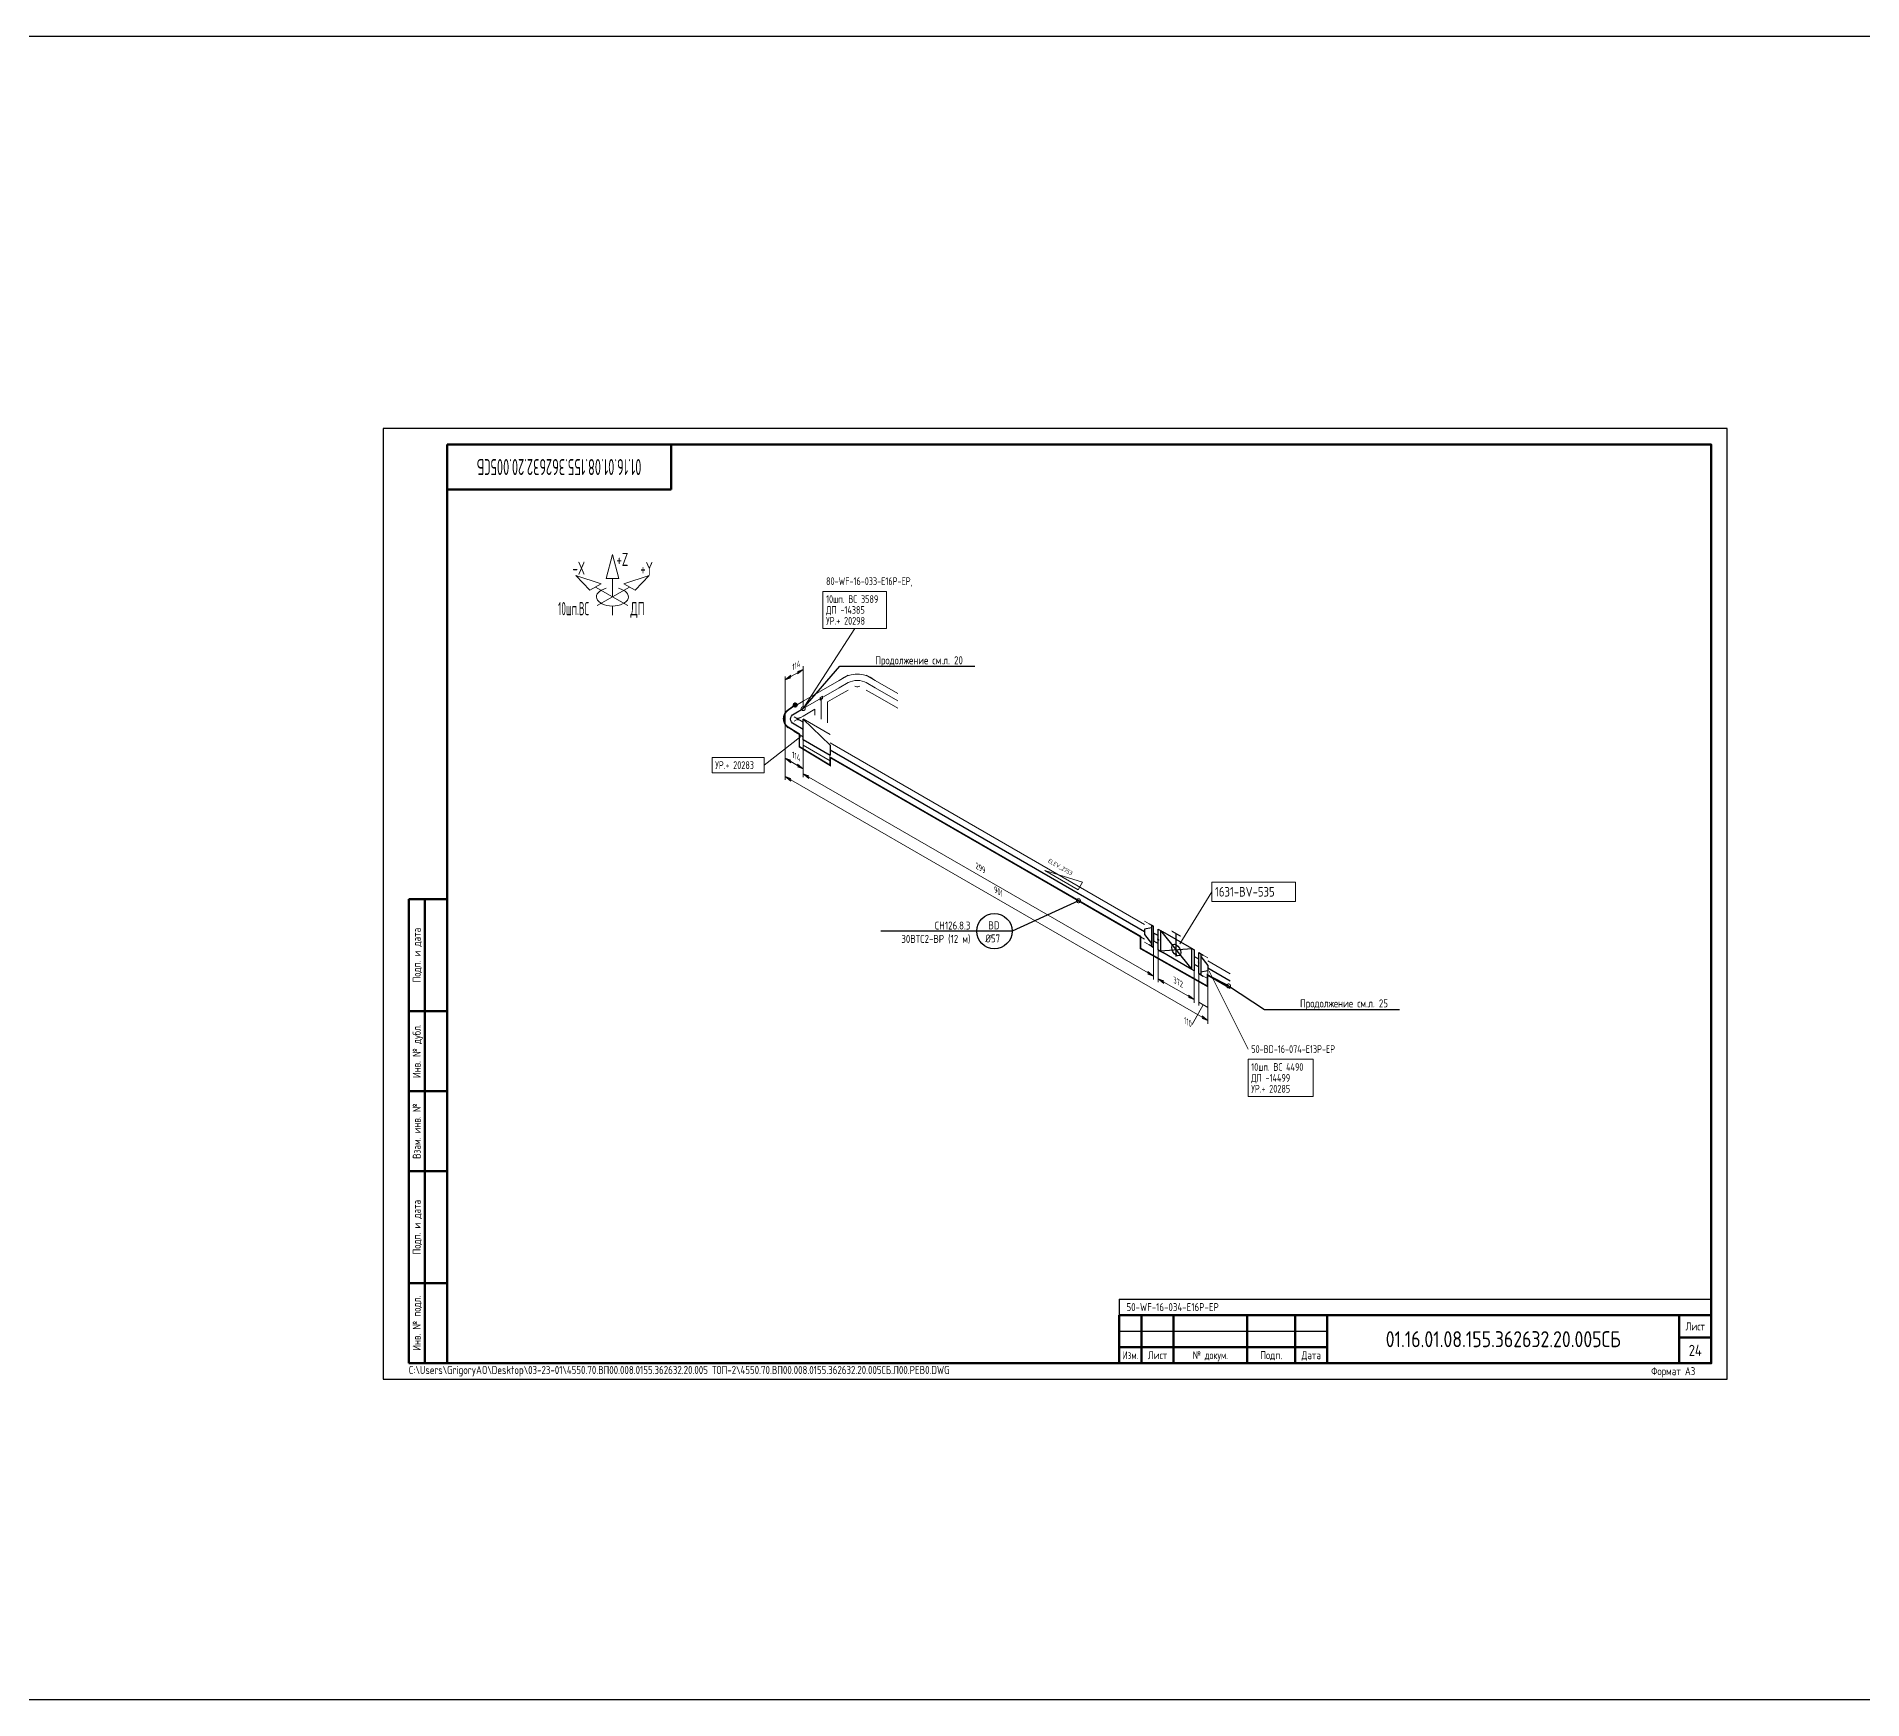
# Model space of a CAD drawing. Header units: millimetres. Extents: x 10051 to 26505, y 4675 to 5194.
# Drawn here: x 24066 to 24637, y 4675 to 5194 of the extents above; entities that cross this region are included whole.
import ezdxf
from ezdxf import colors
from ezdxf.entities.mleader import LeaderData, LeaderLine
from ezdxf.enums import TextEntityAlignment as Align
from ezdxf.math import Vec2, Vec3

# ---------------------------------------------------------------- set-up
doc = ezdxf.new("R2010")
doc.units = ezdxf.units.MM
doc.layers.get('0').update_dxf_attribs({"lineweight": 15})
for name, color, linetype, lineweight in [('--TEXT--', 150, 'Continuous', 25), ('_НС', 1, 'Continuous', 30), ('OFORMLENIE', 7, 'Continuous', 25), ('подложка', 252, 'Continuous', 9), ('Построение', 7, 'Continuous', 30), ('СН', 1, 'Continuous', 50)]:
    doc.layers.add(name, color=color, linetype=linetype, lineweight=lineweight)
doc.styles.add('GOST_2.304', font='CS_Gost2304.shx', dxfattribs={"height": 2.5})
doc.styles.add('GOST_2.304_07', font='CS_Gost2304.shx', dxfattribs={"width": 0.7})
doc.styles.add('GOST_2.304_09', font='CS_Gost2304.shx', dxfattribs={"width": 0.9})
doc.styles.add('Style-CS_Gost2304', font='CS_Gost2304.shx')
doc.styles.add('TNR_30', font='times.ttf', dxfattribs={"height": 3})

# ---------------------------------------------------------------- blocks, each defined once
blk = doc.blocks.new('TerminatorOpen_0.4')
at = {"color": 0, "linetype": 'ByBlock', "lineweight": -2}
for q in [(-1, 0.2), (-1, 0), (-1, -0.2)]:
    blk.add_line((0, 0), q, dxfattribs=at)
blk = doc.blocks.new('*U5')
at = {"layer": 'СН'}
blk.add_hatch(color=256, dxfattribs=at).paths.add_polyline_path([(0.5, 0, 1), (-0.5, 0, 1)])
blk.add_circle((0, 0), 0.5, dxfattribs=at)
blk = doc.blocks.new('*U1752')
at = {"linetype": 'ByBlock', "lineweight": -2}
blk.add_lwpolyline([(420, 297), (0, 297), (0, 0), (420, 0)], close=True, dxfattribs=at)
at = {"linetype": 'ByBlock', "lineweight": 50}
blk.add_lwpolyline([(20, 292), (415, 292), (415, 5), (20, 5)], close=True, dxfattribs=at)
at = {"color": 0, "linetype": 'ByBlock', "lineweight": -2, "style": 'GOST_2.304'}
blk.add_text('Формат А3', height=2.5, dxfattribs=at).set_placement((410, 2.5), align=Align.MIDDLE_RIGHT)
at = {"linetype": 'ByBlock', "lineweight": -2, "insert": (8, 2.5), "char_height": 2.5, "attachment_point": 4, "style": 'GOST_2.304'}
blk.add_mtext('C:\\\\Users\\\\GrigoryAO\\\\Desktop\\\\03-23-01\\\\4550.70.ВП00.008.0155.362632.20.005 ТОП-2\\\\4550.70.ВП00.008.0155.362632.20.005СБ.Л00.РЕВ0.DWG', dxfattribs=at)
at = {"linetype": 'ByBlock', "lineweight": -2, "style": 'TNR_30'}
blk.add_attdef('ВЕРХНИЙ_НОМЕР_ЛИСТА', text='', height=3, dxfattribs=at).set_placement((410, 287), align=Align.MIDDLE_CENTER)
blk = doc.blocks.new('ST_2a_dyn')
at = {"linetype": 'ByBlock', "lineweight": 50, "extrusion": (0, 1, 0)}
for p, q in [((-185, 15), (0, 15)), ((-10, 8), (0, 8)), ((-185, 5), (-120, 5)), ((-185, 0), (0, 0))]:
    blk.add_line(p, q, dxfattribs=at)
at = {"linetype": 'ByBlock', "lineweight": 50, "extrusion": (1, 0, 0)}
for p, q in [((-185, 0), (-185, 15)), ((-178, 15), (-178, 0)), ((-168, 15), (-168, 0)), ((-145, 15), (-145, 0)), ((-130, 15), (-130, 0)), ((-120, 0), (-120, 15)), ((-10, 0), (-10, 15))]:
    blk.add_line(p, q, dxfattribs=at)
at = {"linetype": 'ByBlock', "lineweight": 50}
blk.add_line((0, 15), (0, 0), dxfattribs=at)
at = {"linetype": 'ByBlock', "lineweight": -2, "extrusion": (0, 1, 0)}
blk.add_line((-185, 10), (-120, 10), dxfattribs=at)
at = {"linetype": 'ByBlock', "lineweight": -2, "style": 'GOST_2.304'}
for s, p in [('Лист', (-5, 11.5)), ('Лист', (-173, 2.5)), ('Подп.', (-137.5, 2.5)), ('Дата', (-125, 2.5))]:
    blk.add_text(s, height=2.5, dxfattribs=at).set_placement(p, align=Align.MIDDLE_CENTER)
at = {"linetype": 'ByBlock', "lineweight": -2, "width": 0.9}
for s, style, p in [('Изм.', 'GOST_2.304', (-181.5, 2.5)), ('№ докум.', 'GOST_2.304_09', (-156.5, 2.5))]:
    blk.add_text(s, height=2.5, dxfattribs=dict(at, style=style)).set_placement(p, align=Align.MIDDLE_CENTER)
at = {"linetype": 'ByBlock', "lineweight": -2}
for tag, height, style, flags, p in [('ИЗМ_2', 2.5, 'GOST_2.304', 12, (-181.5, 12.5)), ('ЛИСТ_2', 2.5, 'GOST_2.304', 12, (-173, 12.5)), ('N_ДОК_2', 2.5, 'GOST_2.304_09', 12, (-156.5, 12.5)), ('ИЗМ_1', 2.5, 'GOST_2.304', 12, (-181.5, 7.5)), ('ЛИСТ_1', 2.5, 'GOST_2.304', 12, (-173, 7.5)), ('N_ДОК_1', 2.5, 'GOST_2.304_09', 12, (-156.5, 7.5)), ('ШИФР', 5, 'GOST_2.304', 4, (-65, 7.5)), ('LIST', 3.5, 'GOST_2.304', 4, (-5, 4))]:
    blk.add_attdef(tag, text='', height=height, dxfattribs=dict(at, style=style, flags=flags)).set_placement(p, align=Align.MIDDLE_CENTER)
at = {"linetype": 'ByBlock', "lineweight": -2, "style": 'GOST_2.304_07', "width": 0.7, "flags": 12}
for tag, p in [('ДАТА_2', (-125, 12.5)), ('ДАТА_1', (-125, 7.5))]:
    blk.add_attdef(tag, text='', height=2.5, dxfattribs=at).set_placement(p, align=Align.MIDDLE_CENTER)
blk = doc.blocks.new('ST_Top')
at = {"linetype": 'ByBlock', "lineweight": 50}
blk.add_line((70, 0), (70, -14), dxfattribs=at)
at = {"linetype": 'ByBlock', "lineweight": 50, "extrusion": (0, 1, 0)}
blk.add_line((0, -14), (70, -14), dxfattribs=at)
at = {"linetype": 'ByBlock', "lineweight": -2, "style": 'GOST_2.304', "width": 0.7, "flags": 4}
blk.add_attdef('ШИФР', text='', height=5, rotation=180, dxfattribs=at).set_placement((35, -7), align=Align.MIDDLE_CENTER)
blk = doc.blocks.new('_DotSmall')
at = {"color": 0, "linetype": 'ByBlock', "const_width": 0.5}
blk.add_lwpolyline([(-0.0625, 0, 1), (0.0625, 0, 1)], format="xyb", close=True, dxfattribs=at)
blk = doc.blocks.new('ST_Left')
at = {"color": 2, "linetype": 'ByBlock', "lineweight": 50}
for p, q in [((8, 150), (8, 5)), ((20, 150), (8, 150)), ((13, 5), (13, 150)), ((8, 115), (20, 115)), ((8, 90), (20, 90)), ((20, 65), (8, 65)), ((20, 30), (8, 30)), ((8, 5), (20, 5))]:
    blk.add_line(p, q, dxfattribs=at)
at = {"color": 0, "linetype": 'ByBlock', "lineweight": -2, "style": 'GOST_2.304'}
for s, p in [('Подп. и дата', (10.5, 132.5)), ('Инв. № дубл.', (10.5, 102.5)), ('Взам. инв. №', (10.5, 77.5)), ('Подп. и дата', (10.5, 47.5)), ('Инв. № подл.', (10.5, 17.5))]:
    blk.add_text(s, height=2.5, rotation=90, dxfattribs=at).set_placement(p, align=Align.MIDDLE_CENTER)
at = {"color": 0, "linetype": 'ByBlock', "lineweight": -2, "style": 'GOST_2.304', "flags": 8}
for tag, p in [('ДУБЛ_ДАТА', (16.5, 141.25)), ('НОМЕР_ДУБЛ', (16.5, 102.5)), ('ВЗАМ_ИНВ', (16.5, 77.5)), ('ИНВ_ДАТА', (16.5, 56.25)), ('ИНВ_НОМЕР', (16.5, 17.5))]:
    blk.add_attdef(tag, text='', height=2.5, rotation=90, dxfattribs=at).set_placement(p, align=Align.MIDDLE_CENTER)

msp = doc.modelspace()

# ---------------------------------------------------------------- hatches: boundary and pattern name
at = {"layer": 'подложка', "true_color": 0x000000, "extrusion": (0.707107, -0.408248, 0.57735)}
h = msp.add_hatch(color=18, dxfattribs=at)
edge = h.paths.add_edge_path()
edge.add_arc((16469.46, -10683.25), 1, -45, 315)
at = {"layer": 'подложка', "extrusion": (-0.707107, -0.408248, 0.57735)}
h = msp.add_hatch(color=256, dxfattribs=at)
edge = h.paths.add_edge_path()
edge.add_arc((7842.03, 13628.24), 1, 225, 585)
at = {"layer": 'подложка', "extrusion": (0.707107, 0.408248, -0.57735)}
h = msp.add_hatch(color=256, dxfattribs=at)
edge = h.paths.add_edge_path()
edge.add_arc((-7851.88, 13635.27), 1, 135, 495)
at = {"layer": 'подложка', "true_color": 0x000000, "extrusion": (0.707107, 0.408248, -0.57735)}
h = msp.add_hatch(color=18, dxfattribs=at)
edge = h.paths.add_edge_path()
edge.add_arc((-7969.81, 13753.2), 1, 135, 495)
at = {"layer": 'Построение', "ltscale": 0.3, "extrusion": (0.707107, 0.408248, -0.57735)}
h = msp.add_hatch(color=256, dxfattribs=at)
edge = h.paths.add_edge_path()
edge.add_arc((-7950.11, 13733.51), 1, 135, 495)

# ---------------------------------------------------------------- linework, layer by layer
at = {"layer": '--TEXT--'}
msp.add_circle((24365.6, 4914.78, 114.34), 5.51, dxfattribs=at)
at = {"layer": '_НС', "linetype": 'Continuous', "lineweight": 30, "const_width": 0.5}
msp.add_lwpolyline([(24303.31, 4985.46), (24300.93, 4983.69, 0.477419), (24300.93, 4978.65), (24304.63, 4976.36), (24304.63, 4972.41), (24314.25, 4966.6), (24314.25, 4969.08), (24411.21, 4913.16), (24411.21, 4909.39), (24432.16, 4897.55), (24432.16, 4901.08), (24438.76, 4897.66)], format="xyb", dxfattribs=at)
at = {"layer": 'OFORMLENIE'}
for q in [(24589.64, 4799.79), (24404.59, 4794.79)]:
    msp.add_line((24404.59, 4799.79), q, dxfattribs=at)
at = {"layer": 'подложка'}
for p, q in [((24246.24, 5019.23, -4.87), (24240.94, 5022.29, -4.87)), ((24246.24, 5019.23, -4.87), (24246.24, 5024.95, -4.87)), ((24246.24, 5019.23, -4.87), (24251.54, 5022.29, -4.87)), ((24246.24, 5019.23, -4.87), (24241.47, 5016.48, -4.87)), ((24246.24, 5019.23, -4.87), (24251.01, 5016.48, -4.87)), ((24246.24, 5013.52, -4.87), (24246.24, 5016.37, -4.87)), ((24306.4, 4985.14, 37.77), (24321.95, 5009.33, 37.77)), ((24305.07, 4975.56, 45.81), (24293.63, 4966.65, 45.81)), ((24305.07, 4975.56, 45.81), (24293.63, 4966.65, 45.81)), ((24423.56, 4910.82, 140.95), (24433.53, 4927.08, 140.95)), ((24423.56, 4910.82, 140.95), (24433.53, 4927.08, 140.95)), ((24432.68, 4902.32, 148.99), (24444.85, 4877.93, 148.99)), ((24432.68, 4902.32, 148.99), (24444.85, 4877.93, 148.99))]:
    msp.add_line(p, q, dxfattribs=at)
at = {"layer": 'подложка', "extrusion": (0.707107, -0.408248, 0.57735)}
for p, q in [((24300.24, 4981.05, 42.36), (24300.24, 4994.32, 51.74)), ((24302, 4994.32, 49.58), (24304.1, 4995.53, 47.87)), ((24305.86, 4984.3, 37.77), (24305.86, 4997.57, 47.15))]:
    msp.add_line(p, q, dxfattribs=at)
at = {"layer": 'подложка', "extrusion": (-5.55112e-17, 0.816497, 0.57735)}
for p, q in [((24317.12, 4993.11, 30.21), (24311.49, 4989.86, 34.8)), ((24317.12, 4993.11, 30.21), (24319.93, 4994.73, 27.91)), ((24318.71, 4994.13, 23.87), (24317.93, 4993.58, 24.64)), ((24319.69, 4994.58, 23.22), (24318.71, 4994.13, 23.87)), ((24320.84, 4994.91, 22.77), (24319.69, 4994.58, 23.22)), ((24322.1, 4995.07, 22.53), (24320.84, 4994.91, 22.77)), ((24323.39, 4995.07, 22.53), (24322.1, 4995.07, 22.53)), ((24324.65, 4994.91, 22.77), (24323.39, 4995.07, 22.53)), ((24325.8, 4994.58, 23.22), (24324.65, 4994.91, 22.77)), ((24328.37, 4993.11, 30.21), (24325.56, 4994.73, 27.91)), ((24326.78, 4994.13, 23.87), (24325.8, 4994.58, 23.22)), ((24327.56, 4993.58, 24.64), (24326.78, 4994.13, 23.87)), ((24328.37, 4993.11, 30.21), (24335.41, 4989.05, 35.95)), ((24305.86, 4986.61, 39.4), (24311.49, 4989.86, 34.8)), ((24317.12, 4988.49, 26.94), (24313.49, 4986.39, 29.9)), ((24317.12, 4988.49, 26.94), (24319.93, 4990.11, 24.64)), ((24322.59, 4991.13, 28.11), (24321.93, 4991.27, 27.91)), ((24322.9, 4991.13, 28.11), (24322.59, 4991.13, 28.11)), ((24323.56, 4991.27, 27.91), (24322.9, 4991.13, 28.11)), ((24328.37, 4988.49, 26.94), (24325.56, 4990.11, 24.64)), ((24328.37, 4988.49, 26.94), (24335.41, 4984.43, 32.69)), ((24299.96, 4981.96, 41.07), (24299.89, 4981.35, 41.93)), ((24299.89, 4981.35, 41.93), (24299.89, 4980.75, 42.79)), ((24300.15, 4982.59, 40.18), (24299.96, 4981.96, 41.07)), ((24300.49, 4983.22, 39.29), (24300.15, 4982.59, 40.18)), ((24301.05, 4983.83, 38.43), (24300.49, 4983.22, 39.29)), ((24305.86, 4986.61, 39.4), (24303.05, 4984.99, 41.7)), ((24305.86, 4981.99, 36.13), (24303.05, 4980.37, 38.43)), ((24305.86, 4980.11, 48.59), (24303.05, 4981.74, 46.29)), ((24305.05, 4981.52, 41.7), (24304.08, 4981.33, 41.97)), ((24304.08, 4981.33, 41.97), (24304.08, 4980.77, 42.75)), ((24305.86, 4981.99, 36.13), (24309.49, 4984.09, 33.17)), ((24305.86, 4981.07, 49.26), (24314.3, 4976.19, 56.16)), ((24299.89, 4980.75, 42.79), (24299.96, 4980.14, 43.65)), ((24299.96, 4980.14, 43.65), (24300.15, 4979.51, 44.54)), ((24300.15, 4979.51, 44.54), (24300.49, 4978.88, 45.43)), ((24300.49, 4978.88, 45.43), (24301.05, 4978.27, 46.29)), ((24305.86, 4975.49, 45.32), (24303.05, 4977.12, 43.02)), ((24304.08, 4980.77, 42.75), (24305.05, 4980.58, 43.02)), ((24314.3, 4968.04, 50.39), (24305.86, 4972.91, 43.5)), ((24412.54, 4916.9, 134.54), (24314.3, 4973.61, 54.33)), ((24412.54, 4912.28, 131.27), (24314.3, 4968.99, 51.07)), ((24439.27, 4901.46, 156.37), (24432.24, 4905.53, 150.62)), ((24439.27, 4896.85, 153.1), (24432.24, 4900.91, 147.36))]:
    msp.add_line(p, q, dxfattribs=at)
at = {"layer": 'подложка', "extrusion": (-0.707107, -0.408248, 0.57735)}
for p, q in [((24300.24, 4981.05, 42.36), (24300.24, 4967.78, 32.98)), ((24300.24, 4981.05, 42.36), (24300.24, 4962.07, 28.94)), ((24305.86, 4976.18, 45.81), (24305.86, 4962.91, 36.42)), ((24305.86, 4976.18, 45.81), (24305.86, 4964.53, 37.57)), ((24302, 4967.78, 35.14), (24304.1, 4966.58, 36.85)), ((24302, 4962.07, 31.1), (24430.47, 4887.9, 135.99)), ((24307.63, 4962.91, 38.59), (24413.59, 4901.74, 125.1)), ((24415.35, 4912.96, 135.2), (24415.35, 4899.7, 125.82)), ((24416.76, 4912.15, 136.35), (24416.76, 4898.88, 126.97)), ((24428.02, 4905.65, 145.54), (24428.02, 4892.38, 136.16)), ((24429.42, 4904.84, 146.69), (24429.42, 4891.57, 137.31)), ((24432.24, 4903.22, 148.99), (24432.24, 4889.95, 139.61)), ((24432.24, 4903.22, 148.99), (24432.24, 4885.86, 136.71)), ((24418.53, 4898.88, 129.14), (24426.25, 4894.43, 135.44)), ((24430.83, 4891.78, 139.18), (24427.38, 4885.61, 130.59)), ((24429.42, 4892.59, 138.03), (24432.24, 4890.97, 140.33))]:
    msp.add_line(p, q, dxfattribs=at)
at = {"layer": 'подложка', "extrusion": (0.707107, 0.408248, -0.57735)}
for p, q in [((24309.49, 4982.21, 26.94), (24309.49, 4984.09, 28.27)), ((24313.49, 4979.9, 30.21), (24313.49, 4986.39, 34.8)), ((24429.25, 4905.15, 146.69), (24429.6, 4904.53, 146.69)), ((24429.25, 4904.74, 146.4), (24429.6, 4904.94, 146.98))]:
    msp.add_line(p, q, dxfattribs=at)
at = {"layer": 'подложка', "extrusion": (-5.55112e-17, 0.816497, 0.57735), "elevation": 4091.47, "flags": 128}
msp.add_lwpolyline([(-24317.12, -2858.11), (-24319.93, -2860.92, -0.414227), (-24325.56, -2860.92), (-24328.37, -2858.11)], format="xyb", dxfattribs=at)
at = {"layer": 'подложка', "extrusion": (-0.707107, 0.408248, -0.57735), "elevation": -15173.81}
for points in [[(-16469.46, -10683.25), (-16475.09, -10688.88)], [(-16480.72, -10694.51), (-16475.09, -10688.88)], [(-16475.09, -10688.88), (-16469.46, -10694.51)]]:
    msp.add_lwpolyline(points, dxfattribs=at)
at = {"layer": 'подложка', "extrusion": (-5.55112e-17, 0.816497, 0.57735)}
for points, elevation in [([(-24328.37, -2858.11), (-24335.41, -2851.07)], 4091.47), ([(-24413.94, -2727.52), (-24412.54, -2728.92)], 4093.48), ([(-24415.35, -2726.11), (-24413.94, -2727.52)], 4093.48), ([(-24413.94, -2727.52), (-24412.54, -2728.92)], 4085.48), ([(-24430.84, -2710.62), (-24432.24, -2709.22)], 4093.48), ([(-24430.84, -2710.62), (-24432.24, -2709.22)], 4085.48)]:
    msp.add_lwpolyline(points, dxfattribs=dict(at, elevation=elevation))
at = {"layer": 'подложка', "elevation": 111.3, "flags": 128}
msp.add_lwpolyline([(24381.38, 4933.73), (24391.77, 4927.73), (24393.11, 4930.04), (24381.38, 4933.73)], dxfattribs=at)
at = {"layer": 'подложка'}
msp.add_ellipse((24246.24, 5019.23, -4.87), major_axis=(-5, 0), ratio=0.57735, start_param=5.105088, end_param=10.602875, dxfattribs=at)
for points in [[(24246.24, 5032.45, -4.87), (24244.24, 5024.95, -4.87), (24248.24, 5024.95, -4.87)], [(24234.75, 5025.87, -4.87), (24242.71, 5023.31, -4.87), (24239.17, 5021.27, -4.87)], [(24257.73, 5025.87, -4.87), (24249.78, 5023.31, -4.87), (24253.31, 5021.27, -4.87)], [(24312, 5020.93, 37.77), (24331.9, 5020.93, 37.77), (24331.9, 5009.33, 37.77), (24312, 5009.33, 37.77)], [(24311.84, 4987.35, 32.6), (24311.14, 4986.94, 33.17), (24311.14, 4987.75, 33.74), (24311.84, 4988.16, 33.17)], [(24277.36, 4969.05, 45.81), (24293.63, 4969.05, 45.81), (24293.63, 4964.25, 45.81), (24277.36, 4964.25, 45.81)], [(24433.53, 4930.08, 140.95), (24459.68, 4930.08, 140.95), (24459.68, 4924.08, 140.95), (24433.53, 4924.08, 140.95)], [(24444.85, 4874.73, 148.99), (24465.17, 4874.73, 148.99), (24465.17, 4863.13, 148.99), (24444.85, 4863.13, 148.99)]]:
    msp.add_3dface(points, dxfattribs=at)
at = {"layer": 'Построение', "color": 3}
msp.add_lwpolyline([(10050.53, 4674.72), (26505.36, 4674.72), (26505.36, 5194.3), (10050.53, 5194.3)], close=True, dxfattribs=at)
at = {"layer": 'Построение', "ltscale": 0.3, "extrusion": (-5.55112e-17, 0.816497, 0.57735), "elevation": 4091.47}
msp.add_lwpolyline([(-24305.86, -2835.6), (-24303.05, -2838.41, -0.414227), (-24303.05, -2844.04), (-24305.86, -2846.85)], format="xyb", dxfattribs=at)
at = {"layer": 'Построение', "ltscale": 0.3, "extrusion": (-5.55112e-17, 0.816497, 0.57735)}
for points, elevation in [([(-24412.54, -2728.92), (-24314.3, -2827.16)], 4089.48), ([(-24416.76, -2724.7), (-24418.17, -2723.29)], 4093.48), ([(-24426.6, -2714.86), (-24418.17, -2723.29)], 4093.48), ([(-24415.35, -2726.11), (-24413.94, -2727.52)], 4085.48), ([(-24416.76, -2724.7), (-24418.17, -2723.29)], 4085.48), ([(-24426.6, -2714.86), (-24418.17, -2723.29)], 4085.48), ([(-24428.02, -2713.44), (-24426.6, -2714.86)], 4093.48), ([(-24429.42, -2712.04), (-24430.84, -2710.62)], 4093.48), ([(-24428.02, -2713.44), (-24426.6, -2714.86)], 4085.48), ([(-24429.42, -2712.04), (-24430.84, -2710.62)], 4085.48), ([(-24439.27, -2702.19), (-24432.24, -2709.22)], 4089.48)]:
    msp.add_lwpolyline(points, dxfattribs=dict(at, elevation=elevation))
at = {"layer": 'Построение', "ltscale": 0.3, "extrusion": (-0.707107, -0.408248, 0.57735), "elevation": -19191.91}
for points in [[(7950.11, 13737.73), (7949.41, 13734.21), (7950.82, 13732.8), (7954.33, 13733.51)], [(7952.22, 13741.25), (7967.7, 13745.47)], [(7961.73, 13741.59), (7955.72, 13747.6)], [(7962.07, 13751.09), (7957.85, 13735.62)]]:
    msp.add_lwpolyline(points, dxfattribs=at)
at = {"layer": 'Построение', "ltscale": 0.3, "elevation": 136.35}
msp.add_lwpolyline([(24416.58, 4912.46), (24416.94, 4911.85)], dxfattribs=at)
at = {"layer": 'Построение', "ltscale": 0.3, "extrusion": (0.707107, 0.408248, -0.57735), "elevation": 19191.91}
for points in [[(-7954.33, 13737.37), (-7954.33, 13738.08)], [(-7965.59, 13753.2), (-7969.11, 13753.91), (-7970.51, 13752.5), (-7969.81, 13748.98)]]:
    msp.add_lwpolyline(points, dxfattribs=at)
at = {"layer": 'Построение', "ltscale": 0.3, "extrusion": (-0.707107, -0.408248, 0.57735)}
msp.add_circle((7959.96, 13743.36, -19191.91), 1.99, dxfattribs=at)
msp.add_point((24422.36, 4907.63, 140.02), dxfattribs=at)
at = {"layer": 'Построение', "ltscale": 0.3, "extrusion": (0.707107, 0.408248, -0.57735)}
msp.add_solid([(-7953.95, 13746.54, 19191.91), (-7956.78, 13749.37, 19191.91), (-7954.3, 13746.18, 19191.91), (-7957.13, 13749.01, 19191.91)], dxfattribs=at)
at = {"layer": 'Построение', "ltscale": 0.3}
for points in [[(24305.86, 4974.55, 44.66), (24305.86, 4981.05, 49.25), (24314.3, 4972.93, 53.85), (24314.3, 4969.68, 51.55)], [(24415.35, 4916.21, 137.5), (24414.65, 4916.62, 136.93), (24414.65, 4910.12, 132.33), (24415.35, 4909.71, 132.91)], [(24415.35, 4911.75, 134.34), (24416.76, 4910.93, 135.49), (24416.76, 4913.37, 137.21), (24415.35, 4914.18, 136.07)], [(24416.76, 4915.4, 138.65), (24417.46, 4914.99, 139.23), (24417.46, 4908.5, 134.63), (24416.76, 4908.9, 134.06)], [(24427.31, 4909.31, 147.27), (24428.02, 4908.9, 147.84), (24428.02, 4902.4, 143.25), (24427.31, 4902.81, 142.67)], [(24428.02, 4904.43, 144.68), (24429.42, 4903.62, 145.83), (24429.42, 4906.06, 147.55), (24428.02, 4906.87, 146.4)], [(24429.42, 4908.09, 148.99), (24430.13, 4907.68, 149.56), (24430.13, 4901.19, 144.97), (24429.42, 4901.59, 144.39)]]:
    msp.add_3dface(points, dxfattribs=at)

# ---------------------------------------------------------------- block references
at = {"layer": 'OFORMLENIE'}
for name in ['*U1752', 'ST_Left']:
    msp.add_blockref(name, (24174.59, 4774.79), dxfattribs=at)
ref = msp.add_blockref('ST_Top', (24194.59, 5066.79), dxfattribs=at)
ref.add_attrib('ШИФР', '01.16.01.08.155.362632.20.005СБ', dxfattribs={"layer": '0', "linetype": 'ByBlock', "lineweight": -2, "height": 5, "rotation": 180, "style": 'GOST_2.304', "width": 0.7}).set_placement((24229.59, 5059.79), align=Align.MIDDLE_CENTER)
ref = msp.add_blockref('ST_2a_dyn', (24589.59, 4779.79), dxfattribs=at)
ref.add_attrib('LIST', '24', dxfattribs={"layer": '0', "linetype": 'ByBlock', "lineweight": -2, "height": 3.5, "style": 'GOST_2.304'}).set_placement((24584.59, 4783.79), align=Align.MIDDLE_CENTER)
ref.add_attrib('ШИФР', '01.16.01.08.155.362632.20.005СБ', dxfattribs={"layer": '0', "linetype": 'ByBlock', "lineweight": -2, "height": 5, "style": 'GOST_2.304'}).set_placement((24524.59, 4787.29), align=Align.MIDDLE_CENTER)
at = {"layer": 'подложка', "extrusion": (0.707107, -0.408248, 0.57735), "xscale": 2.5, "yscale": 2.5, "zscale": 2.5}
for p, rotation in [((16474.44, -10667.02, 15173.81), 134.9999999999999), ((16480.07, -10672.65, 15173.81), 314.9999999999999)]:
    msp.add_blockref('TerminatorOpen_0.4', p, dxfattribs=dict(at, rotation=rotation))
at = {"layer": 'подложка', "extrusion": (-0.707107, -0.408248, 0.57735), "xscale": 2.500000000000003, "yscale": 2.500000000000003, "zscale": 2.500000000000003}
for p, rotation in [((7847.01, 13612, -19191.91), 225.0000000000001), ((7852.64, 13617.63, -19191.91), 45.00000000000011), ((7854.04, 13616.22, -19191.91), 225.0000000000001), ((7851.96, 13607.05, -19191.91), 225.0000000000001), ((7963.53, 13725.71, -19191.91), 45.00000000000011), ((7964.94, 13727.12, -19191.91), 225.0000000000001), ((7976.19, 13738.38, -19191.91), 45.00000000000011), ((7983.96, 13739.05, -19191.91), 45.00000000000011)]:
    msp.add_blockref('TerminatorOpen_0.4', p, dxfattribs=dict(at, rotation=rotation))
at = {"layer": 'СН'}
msp.add_blockref('*U5', (24303.33, 4985.46), dxfattribs=at)

# ---------------------------------------------------------------- texts
at = {"layer": '--TEXT--', "style": 'GOST_2.304'}
for s, p in [('%%C57', (24362.75, 4911.24, 114.34)), ('BD', (24363.7, 4915.35, 114.34))]:
    msp.add_text(s, height=2.5, rotation=360, dxfattribs=at).set_placement(p)
at = {"layer": 'OFORMLENIE', "style": 'GOST_2.304'}
msp.add_text('50-WF-16-034-E16P-EP', height=2.5, dxfattribs=at).set_placement((24406.86, 4797.31), align=Align.MIDDLE_LEFT)
at = {"layer": 'подложка', "style": 'Style-CS_Gost2304'}
for s, width, p in [('+Z', 0.75, (24247.49, 5032.98, -4.87)), ('-X', 0.75, (24233.74, 5030.23, -4.87)), ('10шп.ВС', 0.628788, (24229.24, 5017.61, -4.87)), ('ДП', 0.75, (24251.87, 5017.61, -4.87))]:
    msp.add_text(s, height=4.125, dxfattribs=dict(at, width=width)).set_placement(p, align=Align.TOP_LEFT)
at = {"layer": 'подложка', "style": 'Style-CS_Gost2304', "width": 0.75}
msp.add_text('+Y', height=4.125, dxfattribs=at).set_placement((24258.87, 5030.11, -4.87), align=Align.TOP_RIGHT)
at = {"layer": 'подложка', "style": 'Style-CS_Gost2304', "width": 0.875}
for s, p in [('80-WF-16-033-E16P-EP, ', (24313, 5024.13, 37.77)), ('ДП -14385', (24313, 5015.13, 37.77)), ('10шп. ВС 3589', (24313, 5018.53, 37.77)), ('УР.+ 20298', (24313, 5011.73, 37.77)), ('УР.+ 20283', (24278.36, 4966.65, 45.81)), ('50-BD-16-074-E13P-EP', (24445.85, 4877.93, 148.99)), ('10шп. ВС 4490', (24445.85, 4872.33, 148.99)), ('ДП -14499', (24445.85, 4868.93, 148.99)), ('УР.+ 20285', (24445.85, 4865.53, 148.99))]:
    msp.add_text(s, height=2.4, rotation=360, dxfattribs=at).set_placement(p, align=Align.MIDDLE_LEFT)
at = {"layer": 'подложка', "style": 'Style-CS_Gost2304'}
msp.add_text('1631-BV-535', height=3, rotation=360, dxfattribs=at).set_placement((24434.53, 4927.08, 140.95), align=Align.MIDDLE_LEFT)
at = {"layer": 'подложка', "extrusion": (0.707107, -0.408248, 0.57735), "insert": (24303.67, 4997.83, 50.02), "char_height": 2.5, "attachment_point": 5, "text_direction": (0.707107, 0.408248, -0.57735), "style": 'GOST_2.304'}
msp.add_mtext('\\A1;114', dxfattribs=at)
at = {"layer": 'подложка', "extrusion": (-0.707107, -0.408248, 0.57735), "char_height": 2.5, "attachment_point": 5, "text_direction": (0.707107, -0.408248, 0.57735), "style": 'GOST_2.304'}
for s, insert in [('\\A1;114', (24303.67, 4969.37, 38.31)), ('\\A1;299', (24361.23, 4934.52, 84.15)), ('\\A1;901', (24366.85, 4927.18, 85.86)), ('\\A1;372', (24423.01, 4898.85, 134.6)), ('\\A1;110', (24426.06, 4886.37, 129.51))]:
    msp.add_mtext(s, dxfattribs=dict(at, insert=insert))
at = {"layer": 'подложка', "style": 'Style-CS_Gost2304'}
msp.add_attdef('ELEV_2753', text='0.3%', height=1.333, rotation=330, dxfattribs=at).set_placement((24386.19, 4934.81, 111.3), align=Align.MIDDLE_CENTER)

# ---------------------------------------------------------------- leaders
at = {"layer": '--TEXT--'}
ml = msp.add_multileader_mtext('Standard', dxfattribs=at)
ml.set_content('{\\C0;Продолжение см.л. 20}', color=256, style='GOST_2.304')
ml.set_leader_properties()
ml.set_arrow_properties(name='DOTSMALL')
ml.build(insert=Vec2(0, 0))
ml.multileader.update_dxf_attribs({"text_left_attachment_type": 6, "text_right_attachment_type": 6, "dogleg_length": 0.36, "arrow_head_size": 2.5})
ctx = ml.context
ctx.base_point, ctx.char_height, ctx.arrow_head_size, ctx.plane_origin = Vec3(24320.31, 4997.53, 349.63), 2.5, 2.5, Vec3(24380.79, 5002.68, 349.63)
ctx.left_attachment, ctx.right_attachment, ctx.text_align_type = 6, 6, 2
notes = []
notes.append((ctx, [(1, (1, 1, 0), (24317.25, 4997.53, 349.63), (1, 0), 3.06, [(0, [(24305.86, 4984.3, 349.63)], 0, [])])]))
ctx.mtext.insert, ctx.mtext.defined_height, ctx.mtext.alignment, ctx.mtext.flow_direction = Vec3(24355.75, 5000.65, 349.63), 0.0309, 3, 5
ml = msp.add_multileader_mtext('Standard', dxfattribs=at)
ml.set_content('СН126.8.3\\P30ВТС2-ВР (12 м)', color=256, style='GOST_2.304')
ml.set_leader_properties()
ml.set_arrow_properties(name='DOTSMALL')
ml.build(insert=Vec2(0, 0))
ml.multileader.update_dxf_attribs({"text_left_attachment_type": 6, "text_right_attachment_type": 6, "dogleg_length": 0.36, "arrow_head_size": 2.5})
ctx = ml.context
ctx.base_point, ctx.char_height, ctx.arrow_head_size, ctx.plane_origin = Vec3(24329.15, 4914.78, 114.34), 2.5, 2.5, Vec3(24357.19, 4934.25, 114.34)
ctx.left_attachment, ctx.right_attachment, ctx.text_align_type = 6, 6, 2
notes.append((ctx, [(0, (1, 1, 0), (24371.11, 4914.78, 114.34), (-1, 0), 11.02, [(0, [(24391.87, 4924.28, 114.34)], 0, [])])]))
ctx.mtext.insert, ctx.mtext.defined_height, ctx.mtext.alignment, ctx.mtext.flow_direction = Vec3(24358.09, 4917.78, 114.34), 0.0309, 3, 5
ml = msp.add_multileader_mtext('Standard', dxfattribs=at)
ml.set_content('{\\C0;Продолжение см.л. 25}', color=256, style='GOST_2.304')
ml.set_leader_properties()
ml.set_arrow_properties(name='DOTSMALL')
ml.build(insert=Vec2(0, 0))
ml.multileader.update_dxf_attribs({"text_left_attachment_type": 6, "text_right_attachment_type": 6, "dogleg_length": 0.36, "arrow_head_size": 2.5})
ctx = ml.context
ctx.base_point, ctx.char_height, ctx.arrow_head_size, ctx.plane_origin = Vec3(24453.03, 4890.34), 2.5, 2.5, Vec3(24513.51, 4895.49)
ctx.left_attachment, ctx.right_attachment, ctx.text_align_type = 6, 6, 2
notes.append((ctx, [(1, (1, 1, 0), (24449.97, 4890.34), (1, 0), 3.06, [(0, [(24438.76, 4897.66)], 0, [])])]))
ctx.mtext.insert, ctx.mtext.defined_height, ctx.mtext.alignment, ctx.mtext.flow_direction = Vec3(24488.58, 4893.46), 0.0309, 3, 5
for ctx, leaders in notes:
    for number, flags, end, landing, length, lines in leaders:
        leader = LeaderData()
        leader.index, (leader.has_last_leader_line, leader.has_dogleg_vector, leader.attachment_direction) = number, flags
        leader.last_leader_point, leader.dogleg_vector, leader.dogleg_length = Vec3(end), Vec3(landing), length
        for number, points, colour, breaks in lines:
            line = LeaderLine()
            line.index, line.vertices, line.color, line.breaks = number, Vec3.list(points), colors.encode_raw_color(colour), breaks
            leader.lines.append(line)
        ctx.leaders.append(leader)

doc.saveas('drawing.dxf')
